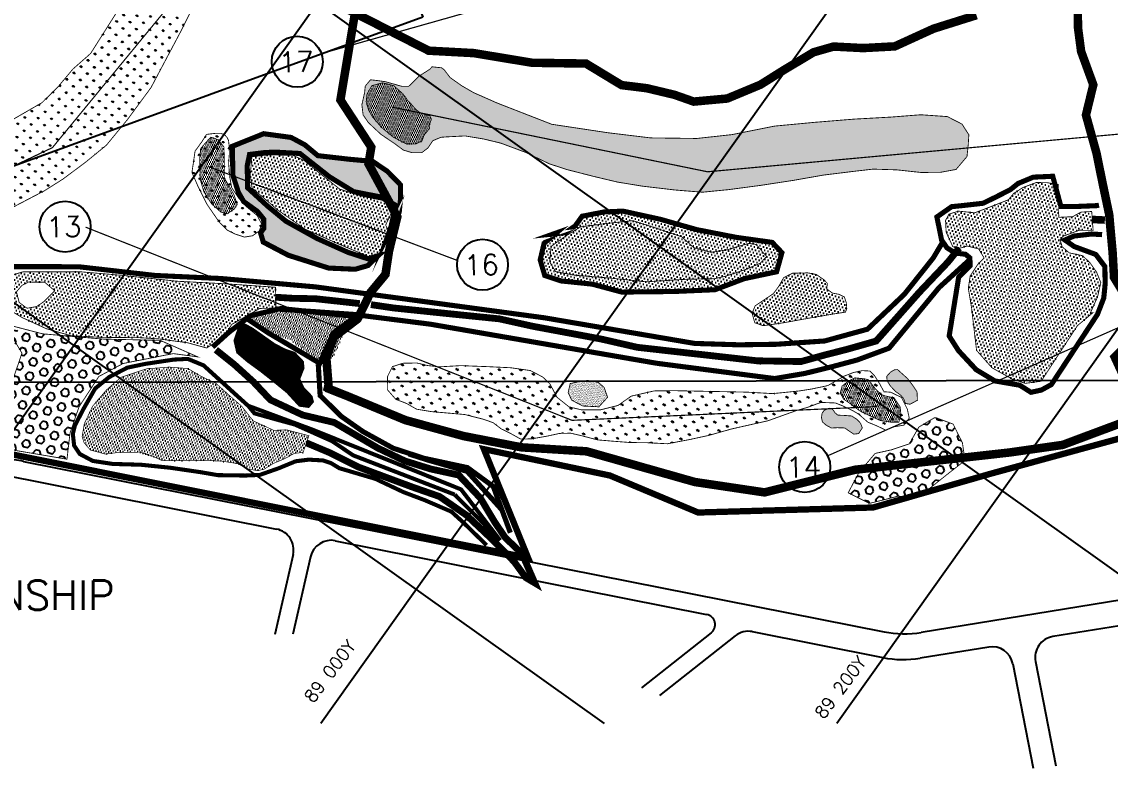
# Model space of a CAD drawing. Header units: millimetres. Extents: x -223 to 5526, y -1450 to 1963.
# Drawn here: x 729 to 1247, y -281 to 74 of the extents above; entities that cross this region are included whole.
import ezdxf

# ---------------------------------------------------------------- set-up
doc = ezdxf.new("R2010")
doc.units = ezdxf.units.MM
doc.header["$MEASUREMENT"] = 0
doc.layers.get('0').update_dxf_attribs({"linetype": 'CONTINUOUS'})
for name, color, linetype in [('Boundary', 5, 'CONTINUOUS'), ('bunkers', 40, 'CONTINUOUS'), ('greens', 93, 'CONTINUOUS'), ('LO-GRID', 252, 'CONTINUOUS'), ('natural bed area', 30, 'CONTINUOUS'), ('Ponds', 4, 'CONTINUOUS'), ('Roads', 25, 'CONTINUOUS'), ('Roadway', 15, 'CONTINUOUS'), ('Spray free zones', 191, 'CONTINUOUS'), ('Stream', 4, 'CONTINUOUS'), ('Text', 5, 'CONTINUOUS'), ('TXT3', 3, 'CONTINUOUS'), ('TXT5', 5, 'CONTINUOUS'), ('Wooden area', 107, 'CONTINUOUS')]:
    doc.layers.add(name, color=color, linetype=linetype)
doc.styles.add('ROMANS', font='romans.shx')
picture_1 = doc.add_image_def('image3.jpg', size_in_pixel=(1700, 2338))
picture_2 = doc.add_image_def('image6.jpg', size_in_pixel=(1700, 2338))
pattern_1 = [(46.16293, (95.9092, -289.4424), (-0.3796948, 1.066432), [0, -1.0125])]
pattern_2 = [(46.16293, (95.9092, -289.4424), (-0.5695422, 1.599648), [0, -1.51875])]
pattern_3 = [(71.1581, (0.1475, -74.559), (-1.983822, 4.039115), [0.84375, -5.520211]), (26.1581, (0.1475, -74.559), (-1.983822, 4.039115), [0.84375, -3.65625]), (116.1581, (0.1475, -74.559), (-4.039115, -1.983822), [0.84375, -3.65625])]

msp = doc.modelspace()

# ---------------------------------------------------------------- hatches: boundary and pattern name
at = {"layer": 'bunkers'}
h = msp.add_hatch(dxfattribs=at)
h.set_pattern_fill('AR-SAND', color=256, scale=0.405, angle=1.1629, style=0)
h.set_pattern_definition([(38.662927, (110.49157, -306.2529), (-0.04134493, 0.7796851), [0, -0.6156, 0, -0.6885, 0, -0.658125]), (8.66293, (110.4916, -306.2529), (0.6934148, 1.1572807), [0, -0.3321, 0, -0.55485, 0, -0.212625]), (328.66293, (109.9935, -306.263), (1.26092116, 0.0278887), [0, -0.2025, 0, -0.729, 0, -0.95175]), (318.66293, (109.9935, -306.263), (1.2100163, 0.3800948), [0, -0.10125, 0, -0.4779, 0, -0.54675])])
h.paths.add_polyline_path([(1116.76, -118.65), (1120.29, -118.78), (1122.23, -120.15), (1124.58, -121.71), (1126.89, -121.46), (1128.65, -118.71), (1127.8, -116.52), (1126.15, -114.74), (1123.6, -113.08), (1119.36, -112.76), (1117.05, -112.71), (1115.72, -111.63), (1114.47, -109.85), (1112.85, -109.38), (1110.46, -110.43), (1109.48, -111.86), (1109.22, -113.88), (1109.66, -115.88), (1111.3, -117.35), (1113.95, -118.81)])
h.paths.add_polyline_path([(1146.86, -103.15), (1148.3, -104.83), (1149.15, -107.13), (1151.37, -107.49), (1154.86, -105.61), (1154.68, -101.59), (1152.7, -98.61), (1150.12, -95.24), (1145.4, -91.01), (1143.89, -91.14), (1142.1, -92.18), (1140.33, -94.13), (1140.37, -96.24), (1141.93, -98.73), (1144.4, -101.39)])
h = msp.add_hatch(dxfattribs=at)
h.set_pattern_fill('AR-SAND', color=256, scale=0.405, angle=1.1629, style=0)
h.set_pattern_definition([(38.66293, (108.98635, -307.4539), (-0.04134493, 0.7796851), [0, -0.6156, 0, -0.6885, 0, -0.658125]), (8.66293, (108.9864, -307.4539), (0.6934148, 1.1572807), [0, -0.3321, 0, -0.55485, 0, -0.212625]), (328.66293, (108.4883, -307.464), (1.26092116, 0.0278887), [0, -0.2025, 0, -0.729, 0, -0.95175]), (318.66293, (108.4883, -307.464), (1.2100163, 0.3800948), [0, -0.10125, 0, -0.4779, 0, -0.54675])])
h.paths.add_polyline_path([(995.68, -108.35), (1003.33, -108.72), (1007.46, -104.16), (1005.78, -99.45), (1003.1, -97.14), (998.07, -96.19), (994.65, -96.52), (989.67, -97.68), (988.7, -101.91), (990.36, -105.56)])
at = {"layer": 'greens'}
h = msp.add_hatch(dxfattribs=at)
h.set_pattern_fill('GRASS', color=256, scale=4.5, angle=-2.9107, style=0)
h.set_pattern_definition([(87.08934, (63.8343, -294.4242), (-3.016298, 3.339453), [0.84375, -5.52021]), (42.08934, (63.8343, -294.424), (-3.016298, 3.339453), [0.84375, -3.65625]), (132.08934, (63.8343, -294.424), (-3.339453, -3.016298), [0.84375, -3.65625])])
h.paths.add_polyline_path([(738.38, 35.89), (720.78, 25.73), (710.41, 17.37), (692.72, 8.91), (671.83, -8.3), (665.41, -13.67), (659.43, -16.99), (653.89, -23.15), (650.75, -28.15), (649.75, -32.49), (651.45, -36.64), (654, -40.1), (659.83, -43.18), (663.82, -43.02), (671.82, -41.41), (739.7, -5.89), (748.23, -0.51), (758.95, 7.46), (768.97, 15.63), (779.02, 27.85), (790.22, 43.03), (804.91, 70.74), (810.51, 82.06), (811.47, 91.95), (809.37, 98.77), (806.9, 103.34), (802.04, 106.12), (794.76, 105.48), (788.93, 101.02), (782.68, 92.7), (761.48, 59.25), (753.08, 51.87), (745.85, 43.25)])
h = msp.add_hatch(dxfattribs=at)
h.set_pattern_fill('GRASS', color=256, scale=4.5, angle=-18.8419, style=0)
h.set_pattern_definition(pattern_3)
h.paths.add_polyline_path([(909.47, 43.68), (906.32, 44.56), (901.73, 45.86), (897.73, 46.42), (894.66, 46.75), (892.18, 43.77), (891.83, 40.56), (890.55, 34.89), (891.13, 30.1), (893.58, 26.47), (899.6, 20.83), (906.04, 16.49), (910.3, 13.34), (914.49, 12.08), (919.09, 12.13), (922.04, 14.39), (924.29, 17.79), (928.12, 19.41), (931.11, 19.63), (939.68, 20.07), (948.58, 18.59), (956.62, 16.65), (968.35, 12.29), (979.67, 6.84), (988.04, 4.09), (1000.6, 0.88), (1012.2, -1.88), (1024.06, -3.82), (1039.66, -5.65), (1052.57, -6.69), (1065.07, -5.46), (1080.23, -3.45), (1095.85, -1.06), (1110.2, 1.46), (1125.99, 3.4), (1133.77, 4.28), (1145.04, 3.94), (1156.46, 2.7), (1165.85, 2.77), (1173.24, 4.13), (1178.45, 10.27), (1179.04, 15.83), (1179.33, 20.62), (1176.09, 25.69), (1169.14, 29.26), (1156.47, 30.14), (1142.41, 29.04), (1124.82, 28.07), (1105.99, 26.54), (1086.75, 24.73), (1066.42, 20.67), (1049.9, 18.87), (1027.96, 19.13), (1007.44, 21.61), (980.85, 25.62), (954.62, 35.83), (943.63, 40.7), (938.08, 43.91), (932.59, 47.77), (929.72, 51.51), (928.51, 52.45), (926.08, 52.71), (923.97, 52.94), (922.86, 51.75), (917.77, 48.53), (914.84, 45.57), (912.83, 43.65)])
h = msp.add_hatch(dxfattribs=at)
h.set_pattern_fill('DOTS', color=256, scale=16.2, angle=1.1629, style=0)
h.paths.add_polyline_path([(909.17, 40.88), (905.72, 43.95), (900.45, 45.32), (895.31, 43.98), (892.98, 39.9), (892.6, 36.3), (893.79, 32.25), (895.62, 29.09), (899.83, 24.18), (905.42, 19.53), (911.7, 16.3), (916.15, 16.23), (919.14, 17.67), (920.11, 20.4), (922.75, 23.63), (922.9, 26.32), (923.62, 28), (922.86, 29.7), (920.87, 30.05), (917.64, 31.47), (915.79, 33.15), (913.98, 35.24), (912.15, 37.05), (911.47, 38.34)])
h = msp.add_hatch(dxfattribs=at)
h.set_pattern_fill('GRASS', color=256, scale=4.05, angle=1.163, style=0)
h.paths.add_polyline_path([(821.15, 21.32), (816.66, 20.81), (814.48, 17.39), (811.19, 12.83), (809.71, 2.68), (812.51, -3.73), (816.91, -12.5), (822.71, -20.96), (826.57, -24.76), (830.48, -26.67), (834.72, -28.02), (838.57, -27.39), (841.74, -25.11), (842.89, -21.88), (840.81, -17.84), (835.08, -13.09), (832.02, -9.62), (828.6, -4.49), (827.72, 0.46), (827.15, 6.97), (827.5, 11.51), (827.39, 15.36), (827.1, 17.99), (826.4, 19.37), (825.27, 20.59), (823.49, 21.27)])
h = msp.add_hatch(dxfattribs=at)
h.set_pattern_fill('DOTS', color=256, scale=16.2, angle=1.1629, style=0)
h.set_pattern_definition([(1.16293, (95.9092, -289.4424), (0.4855965, 1.022566), [0, -1.0125])])
h.paths.add_polyline_path([(825.1, 0.04), (825.1, 6.78), (825, 11.84), (824.94, 14.79), (822.48, 17.98), (820.5, 18.92), (818.66, 19.44), (815.63, 16.15), (813.84, 14), (813.38, 9.08), (813.57, -0.34), (815.38, -6.49), (819.02, -12.18), (823.46, -16.16), (826.43, -16.94), (829.76, -14.77), (831.26, -12.49), (829.62, -7.74), (827.58, -4.13)])
h = msp.add_hatch(dxfattribs=at)
h.set_pattern_fill('GRASS', color=256, scale=4.5, angle=-18.8419, style=0)
h.set_pattern_definition(pattern_3)
h.paths.add_polyline_path([(1112.28, -98.6), (1115.49, -96.78), (1120.03, -94.12), (1124.45, -92.41), (1128.62, -91.52), (1132.27, -91.71), (1134.48, -93.96), (1136.85, -97.69), (1138.96, -101.56), (1142.07, -101.77), (1147.25, -104.23), (1150.07, -109.84), (1150.97, -114.14), (1148.47, -117.43), (1143.89, -118.2), (1139.73, -119.77), (1135.37, -117.7), (1131.28, -116.03), (1126.74, -112.07), (1124.01, -110.51), (1119.1, -108.18), (1115.83, -106.89), (1108.93, -106.63), (1102.36, -109.06), (1097.26, -110.51), (1083.71, -115.37), (1066.5, -119.23), (1055.75, -122.28), (1046.45, -124.29), (1035.9, -126.29), (1026.12, -125.78), (1018.15, -125.7), (1009.68, -125.04), (1002.64, -124.44), (994.67, -122.36), (989.86, -121.26), (984.62, -121.37), (978.52, -122.69), (971.36, -123.95), (966.1, -124.05), (961.54, -121.52), (956.8, -119.17), (952.98, -116.25), (948.43, -114.65), (939.55, -112.39), (923.74, -111.02), (916.57, -109.85), (911.82, -107.13), (906.71, -105.17), (902.67, -100.56), (902.73, -94.36), (905.08, -89.62), (909.93, -88.02), (916.69, -87.88), (921.79, -89.09), (927.25, -89.73), (937.58, -89.14), (950.56, -89.63), (961.47, -90.16), (970.7, -91.48), (976.59, -94.55), (980.04, -97.86), (983.37, -104.18), (989.1, -108.75), (994.95, -110.14), (1004.16, -110.14), (1012.39, -108.09), (1018.69, -103.65), (1029.54, -101.17), (1038.92, -101.04), (1073.88, -101.75), (1085.93, -102.44), (1090.92, -101.97), (1098.73, -101.16), (1104.25, -100.31), (1109.45, -99.23)])
h = msp.add_hatch(dxfattribs=at)
h.set_pattern_fill('DOTS', color=256, scale=16.2, angle=1.16293, style=0)
h.paths.add_polyline_path([(1131.55, -95.91), (1134.74, -100.03), (1137.5, -102.81), (1139.54, -103.58), (1143.74, -104.44), (1146.67, -108.83), (1147.01, -112.47), (1146, -116), (1142.63, -116.07), (1137.21, -115.23), (1132.98, -113.29), (1128.21, -111.1), (1125.19, -109), (1122.31, -106.76), (1119.71, -105.06), (1118.16, -102.12), (1119.04, -98.86), (1122.23, -96.37), (1125.18, -94.96), (1129.78, -95.41)])
at = {"layer": 'natural bed area'}
h = msp.add_hatch(dxfattribs=at)
h.set_pattern_fill('ANSI37', color=256, scale=4.5, style=0)
h.paths.add_polyline_path([(834.96, -70.1), (838.27, -71.92), (842.63, -74.99), (848.6, -79.21), (853.62, -81.86), (858.25, -83.42), (862.05, -87.43), (862.36, -90.24), (860.29, -95.52), (862.43, -100.08), (866.22, -103.96), (866.78, -106.25), (865.03, -108.33), (861.05, -107.77), (855.3, -101.5), (848.27, -95.76), (842.94, -91.53), (836.45, -86.8), (831.64, -82.68), (830.38, -77.22), (832.07, -72.33), (833.95, -70.37)])
at = {"layer": 'Ponds'}
h = msp.add_hatch(dxfattribs=at)
h.set_pattern_fill('DOTS', color=256, scale=24.3, angle=46.1629, style=0)
h.set_pattern_definition(pattern_2)
h.paths.add_polyline_path([(904.38, -13.13), (900.13, -10.5), (890.21, -8.48), (880.03, -5.24), (869.74, 2.94), (862.96, 8.47), (857.73, 10.83), (846.12, 11.09), (838.24, 10.19), (837.43, 1.54), (838.3, -4.61), (850.61, -15.21), (863.63, -24.31), (881.31, -32.09), (894.26, -37.5), (899.89, -35.41), (901.03, -30.46), (904.17, -27.19), (901.85, -22.3), (904.45, -16.83)])
h = msp.add_hatch(dxfattribs=at)
h.set_pattern_fill('DOTS', color=256, scale=24.3, angle=46.1629, style=0)
h.set_pattern_definition([(46.16293, (85.9448, -280.7584), (-0.5695422, 1.599648), [0, -1.51875])])
h.paths.add_polyline_path([(1237.78, -15.86), (1232.67, -16.15), (1228.74, -18.31), (1222.12, -18.64), (1221.85, -3), (1216.53, -2.16), (1211.42, -2.08), (1205.03, -4.48), (1200.73, -7.21), (1198.14, -10.29), (1189.49, -13.68), (1182.17, -16.48), (1174.39, -15.69), (1169.87, -17.11), (1168.23, -20.17), (1168.53, -25.65), (1171.7, -32.59), (1174.56, -33.47), (1178.51, -32.26), (1184.03, -33.66), (1186.58, -37.96), (1183.53, -41.1), (1179.96, -46.51), (1179.08, -52.37), (1180.6, -61.51), (1183, -81.9), (1190.3, -90.13), (1200.06, -95.59), (1206.18, -97.56), (1213.71, -96.57), (1231.01, -70.11), (1238.39, -63.95), (1237.16, -64.04), (1240.57, -56.43), (1242.11, -49.69), (1240.12, -44.7), (1236.89, -40.16), (1233.46, -36.88), (1227.15, -35.54), (1223.73, -32.68), (1222.83, -29.55), (1224.05, -27.64), (1231.96, -24.76), (1238.46, -24.84)])
h = msp.add_hatch(dxfattribs=at)
h.set_pattern_fill('DOTS', color=256, scale=24.3, angle=46.1629, style=0)
h.set_pattern_definition(pattern_2)
h.paths.add_polyline_path([(1074.3, -31.1), (1064.52, -34.03), (1056.62, -35.28), (1048.37, -32.99), (1042.81, -27.92), (1029.87, -23.54), (1019.42, -20.2), (1007.14, -21.54), (994.61, -23.16), (987.32, -27.68), (980.58, -32.46), (979.91, -39.84), (982.74, -44.43), (991.79, -46.15), (1008.22, -47.46), (1025.75, -49.29), (1044.31, -48.09), (1058.24, -47.81), (1063.68, -46.61), (1072.37, -43.7), (1079.96, -40.54), (1083.17, -37.2), (1080.94, -34.79), (1078.69, -32.1), (1077.31, -31.31)])
h = msp.add_hatch(dxfattribs=at)
h.set_pattern_fill('DOTS', color=256, scale=24.3, angle=46.1629, style=0)
h.set_pattern_definition(pattern_2)
h.paths.add_polyline_path([(716.36, -48.43), (714.79, -59.36), (721.81, -62.02), (728.86, -66.26), (740.4, -71.57), (752.14, -74.92), (766.71, -75.7), (785.22, -75.87), (793.93, -76.44), (807.66, -78.27), (816.75, -80.77), (824.97, -75.24), (828.67, -69.52), (841.99, -61.95), (849.66, -61.8), (849.46, -51.88), (826.86, -50.31), (802.46, -49), (777.81, -46.34), (756.55, -44.52), (745.72, -44.51), (729.17, -44.58)])
h.paths.add_polyline_path([(728.75, -51.05), (726.19, -54.08), (727.52, -59.13), (731.25, -61.86), (735.79, -61.07), (739.25, -58.72), (744.4, -53.54), (739.59, -49.43), (731.88, -49.41)], flags=16)
h = msp.add_hatch(dxfattribs=at)
h.set_pattern_fill('DOTS', color=256, scale=24.3, angle=46.1629, style=0)
h.set_pattern_definition(pattern_2)
h.paths.add_polyline_path([(1111.72, -52.7), (1112, -50.03), (1110.29, -48.23), (1106.74, -45.8), (1102.71, -45.04), (1095.54, -45.19), (1091.24, -47.28), (1088.98, -51.33), (1086.38, -54.88), (1082.26, -57.64), (1077.65, -60.73), (1076.22, -64.27), (1077.48, -68.74), (1081.52, -70.16), (1090.84, -68.81), (1104.48, -66.36), (1114.47, -64.66), (1120.63, -63.7), (1121.26, -62.02), (1121.04, -59.35), (1120.15, -56.53), (1117.62, -55.25), (1114.43, -54.65)])
h = msp.add_hatch(dxfattribs=at)
h.set_pattern_fill('DOTS', color=256, scale=19.44, angle=46.1629, style=0)
h.set_pattern_definition([(46.16293, (229.6136, -238.6739), (-0.4556337, 1.2797184), [0, -1.215])])
h.paths.add_polyline_path([(865.34, -122.47), (855.02, -119.75), (848.58, -119.88), (838.81, -115.39), (833.39, -108.47), (826.83, -102.75), (821.15, -97.59), (814.04, -94.22), (807.81, -90.54), (799, -89.84), (788.17, -90.65), (775.94, -94.7), (769.02, -100.7), (762.44, -108.45), (758.5, -116.73), (757.45, -122.9), (758.39, -125.81), (761.4, -129.27), (768.47, -131.17), (774.32, -130.47), (784.87, -130.26), (791.07, -132.18), (795.21, -134.15), (801.66, -134.31), (808.11, -134.18), (816.03, -134.31), (823.36, -134.45), (831.6, -135.75), (835.46, -138.02), (840.76, -139.08), (843.97, -138.43), (848.31, -135.71), (854.12, -133.24), (858.47, -130.81), (862.57, -130.44)])
at = {"layer": 'Spray free zones'}
h = msp.add_hatch(dxfattribs=at)
h.set_pattern_fill('DOTS', color=256, scale=16.2, angle=46.1629, style=0)
h.set_pattern_definition(pattern_1)
h.paths.add_polyline_path([(900.1, 4.98), (895.66, 7.97), (884.68, 8.97), (869.61, 10.69), (863.42, 15.84), (856.85, 19.36), (843.82, 21.12), (828.91, 15.14), (829.03, 9.46), (829.19, 1.35), (831.79, -6.71), (834.32, -11.13), (840.91, -15.86), (843.83, -19.45), (843.92, -23.91), (842.34, -25.98), (843.64, -30.41), (855.55, -36.66), (874.76, -42.76), (887.36, -43.32), (893.42, -41.57), (898.2, -37.01), (893.35, -38.33), (883.95, -35.27), (869.2, -28.68), (854.41, -20.46), (845.73, -13.33), (836.22, -4.6), (836, 5.95), (837.11, 11.25), (844.81, 12.21), (850.09, 12.32), (861.06, 11.73), (875.1, 0.66), (886.61, -6.41), (899.66, -8.99), (900.39, -9.4)])
h.paths.add_polyline_path([(908.88, -3.12), (902.66, 3.25), (900.1, 4.98), (900.39, -9.4), (906.64, -12.9), (904.41, -23.09), (903.48, -25.74), (903.52, -25.83), (908.33, -16.12), (909.01, -9.2)])
h = msp.add_hatch(dxfattribs=at)
h.set_pattern_fill('DOTS', color=256, scale=24.3, angle=46.1629, style=0)
h.set_pattern_definition(pattern_2)
h.paths.add_polyline_path([(982.58, -26.45), (977.26, -30.93), (975.38, -38.89), (977.57, -46.31), (985.33, -48.87), (1000.08, -50.38), (1014.2, -54.17), (1039.12, -53.89), (1058.59, -53.04), (1072.52, -47.78), (1087.86, -44.53), (1090.4, -35.42), (1085.77, -30.54), (1068.73, -28.17), (1049.85, -24.48), (1032.76, -19.62), (1014.78, -15.68), (1005.73, -16.09), (995.35, -18.11), (989.88, -25.72)])
h = msp.add_hatch(dxfattribs=at)
h.set_pattern_fill('DOTS', color=256, scale=16.2, angle=46.1629, style=0)
h.set_pattern_definition(pattern_1)
h.paths.add_polyline_path([(884.19, -64.79), (859.58, -63.2), (842.26, -63.59), (836.86, -66.38), (843.77, -71.68), (857.07, -77.54), (873.92, -90), (880.36, -78.33)])
at = {"layer": 'Wooden area'}
h = msp.add_hatch(dxfattribs=at)
h.set_pattern_fill('HEX', color=256, scale=16.2, angle=46.1629, style=0)
h.set_pattern_definition([(46.16293, (0.1475, -74.559), (-2.529933, 2.429262), [2.025, -4.05]), (166.16293, (0.1475, -74.559), (-0.838837, -3.405617), [2.025, -4.05]), (106.16293, (1.55, -73.0985), (-3.36877, -0.976355), [2.025, -4.05])])
h.paths.add_polyline_path([(765.42, -94.3), (770.42, -91.62), (753.46, -79.55), (718.75, -128.28), (750.25, -133.63), (751.69, -121.26), (755.94, -108.8)])
h.paths.add_polyline_path([(800.8, -83.42), (812.46, -84.97), (794.59, -77.13), (767.31, -76.51), (756.31, -75.56), (753.46, -79.55), (770.42, -91.62), (776.92, -88.14)])
h.paths.add_polyline_path([(753.46, -79.55), (746.68, -74.72), (738.58, -74.01), (720.06, -71.17), (728.83, -83.2), (724.36, -96.28), (715.32, -109.54), (703.51, -114.55), (695.28, -115.22), (700.31, -117.33), (703.56, -118.06), (703.32, -118.6), (704.11, -118.93), (701.56, -125.36), (718.75, -128.28)])
h.paths.add_polyline_path([(756.31, -75.56), (746.68, -74.72), (753.46, -79.55)])
h = msp.add_hatch(dxfattribs=at)
h.set_pattern_fill('HEX', color=256, scale=16.2, angle=46.1629, style=0)
h.set_pattern_definition([(46.16293, (177.4213, -294.3985), (-2.529933, 2.429262), [2.025, -4.05]), (166.16293, (177.4213, -294.3985), (-0.838837, -3.405617), [2.025, -4.05]), (106.16293, (178.8238, -292.9378), (-3.368769, -0.976355), [2.025, -4.05])])
h.paths.add_polyline_path([(1162.85, -113.99), (1155.56, -118.35), (1150.98, -126.34), (1142.6, -129.15), (1134.73, -130.89), (1127, -140), (1121.93, -149.58), (1132.05, -154.64), (1145.68, -151.21), (1152.54, -151.59), (1160.37, -147.75), (1169.19, -140.72), (1177.5, -134.23), (1176.27, -125.83), (1171.87, -116.97), (1163.9, -113.97)])

# ---------------------------------------------------------------- linework, layer by layer
at = {"layer": 'Boundary', "const_width": 3, "flags": 128}
msp.add_lwpolyline([(132.72, -120.66), (703.8, -127.27), (969.63, -180.52), (948.61, -128.85), (1008.53, -141.38), (1050.53, -158.98), (1133.75, -156.59), (1189.54, -140.58), (1402.65, -82.36), (1546.02, -86.24), (1612.82, -103.77), (1648.86, -126.13)], dxfattribs=at)
at = {"layer": 'bunkers', "const_width": 0.405, "flags": 128}
for points in [[(1145.4, -91.01), (1150.12, -95.24), (1152.7, -98.61), (1154.68, -101.59), (1154.86, -105.61), (1151.37, -107.49), (1149.15, -107.13), (1148.3, -104.83), (1146.86, -103.15), (1144.4, -101.39), (1141.93, -98.73), (1140.37, -96.24), (1140.33, -94.13), (1142.1, -92.18), (1143.89, -91.14)], [(994.65, -96.52), (989.67, -97.68), (988.7, -101.91), (990.36, -105.56), (995.68, -108.35), (1003.33, -108.72), (1007.46, -104.16), (1005.78, -99.45), (1003.1, -97.14), (998.07, -96.19)], [(1114.47, -109.85), (1115.72, -111.63), (1117.05, -112.71), (1119.36, -112.76), (1123.6, -113.08), (1126.15, -114.74), (1127.8, -116.52), (1128.65, -118.71), (1126.89, -121.46), (1124.58, -121.71), (1122.23, -120.15), (1120.29, -118.78), (1116.76, -118.65), (1113.95, -118.81), (1111.3, -117.35), (1109.66, -115.88), (1109.22, -113.88), (1109.48, -111.86), (1110.46, -110.43), (1112.85, -109.38)]]:
    msp.add_lwpolyline(points, close=True, dxfattribs=at)
at = {"layer": 'greens', "const_width": 0.405, "flags": 128}
msp.add_lwpolyline([(671.82, -41.41), (739.7, -5.89), (748.23, -0.51), (758.95, 7.46), (768.97, 15.63), (779.02, 27.85), (790.22, 43.03), (804.91, 70.74), (810.51, 82.06), (811.47, 91.95), (809.37, 98.77), (806.9, 103.34), (802.04, 106.12), (794.76, 105.48), (788.93, 101.02), (782.68, 92.7), (761.48, 59.25), (753.08, 51.87), (745.85, 43.25), (738.38, 35.89), (720.78, 25.73)], dxfattribs=at)
for points in [[(909.47, 43.68), (906.32, 44.56), (901.73, 45.86), (897.73, 46.42), (894.66, 46.75), (892.18, 43.77), (891.83, 40.56), (890.55, 34.89), (891.13, 30.1), (893.58, 26.47), (899.6, 20.83), (906.04, 16.49), (910.3, 13.34), (914.49, 12.08), (919.09, 12.13), (922.04, 14.39), (924.29, 17.79), (928.12, 19.41), (931.11, 19.63), (939.68, 20.07), (948.58, 18.59), (956.62, 16.65), (968.35, 12.29), (979.67, 6.84), (988.04, 4.09), (1000.6, 0.88), (1012.2, -1.88), (1024.06, -3.82), (1039.66, -5.65), (1052.57, -6.69), (1065.07, -5.46), (1080.23, -3.45), (1095.85, -1.06), (1110.2, 1.46), (1125.99, 3.4), (1133.77, 4.28), (1145.04, 3.94), (1156.46, 2.7), (1165.85, 2.77), (1173.24, 4.13), (1178.45, 10.27), (1179.04, 15.83), (1179.33, 20.62), (1176.09, 25.69), (1169.14, 29.26), (1156.47, 30.14), (1142.41, 29.04), (1124.82, 28.07), (1105.99, 26.54), (1086.75, 24.73), (1066.42, 20.67), (1049.9, 18.87), (1027.96, 19.13), (1007.44, 21.61), (980.85, 25.62), (954.62, 35.83), (943.63, 40.7), (938.08, 43.91), (932.59, 47.77), (929.72, 51.51), (928.51, 52.45), (926.08, 52.71), (923.97, 52.94), (922.86, 51.75), (917.77, 48.53), (914.84, 45.57), (912.83, 43.65)], [(909.17, 40.88), (905.72, 43.95), (900.45, 45.32), (895.31, 43.98), (892.98, 39.9), (892.6, 36.3), (893.79, 32.25), (895.62, 29.09), (899.83, 24.18), (905.42, 19.53), (911.7, 16.3), (916.15, 16.23), (919.14, 17.67), (920.11, 20.4), (922.75, 23.63), (922.9, 26.32), (923.62, 28), (922.86, 29.7), (920.87, 30.05), (917.64, 31.47), (915.79, 33.15), (913.98, 35.24), (912.15, 37.05), (911.47, 38.34)], [(821.15, 21.32), (816.66, 20.81), (814.48, 17.39), (811.19, 12.83), (809.71, 2.68), (812.51, -3.73), (816.91, -12.5), (822.71, -20.96), (826.57, -24.76), (830.48, -26.67), (834.72, -28.02), (838.57, -27.39), (841.74, -25.11), (842.89, -21.88), (840.81, -17.84), (835.08, -13.09), (832.02, -9.62), (828.6, -4.49), (827.72, 0.46), (827.15, 6.97), (827.5, 11.51), (827.39, 15.36), (827.1, 17.99), (826.4, 19.37), (825.27, 20.59), (823.49, 21.27)], [(818.66, 19.44), (815.63, 16.15), (813.84, 14), (813.38, 9.08), (813.57, -0.34), (815.38, -6.49), (819.02, -12.18), (823.46, -16.16), (826.43, -16.94), (829.76, -14.77), (831.26, -12.49), (829.62, -7.74), (827.58, -4.13), (825.1, 0.04), (825.1, 6.78), (825, 11.84), (824.94, 14.79), (822.48, 17.98), (820.5, 18.92)], [(1112.28, -98.6), (1115.49, -96.78), (1120.03, -94.12), (1124.45, -92.41), (1128.62, -91.52), (1132.27, -91.71), (1134.48, -93.96), (1136.85, -97.69), (1138.96, -101.56), (1142.07, -101.77), (1147.25, -104.23), (1150.07, -109.84), (1150.97, -114.14), (1148.47, -117.43), (1143.89, -118.2), (1139.73, -119.77), (1135.37, -117.7), (1131.28, -116.03), (1126.74, -112.07), (1124.01, -110.51), (1119.1, -108.18), (1115.83, -106.89), (1108.93, -106.63), (1102.36, -109.06), (1097.26, -110.51), (1083.71, -115.37), (1066.5, -119.23), (1055.75, -122.28), (1046.45, -124.29), (1035.9, -126.29), (1026.12, -125.78), (1018.15, -125.7), (1009.68, -125.04), (1002.64, -124.44), (994.67, -122.36), (989.86, -121.26), (984.62, -121.37), (978.52, -122.69), (971.36, -123.95), (966.1, -124.05), (961.54, -121.52), (956.8, -119.17), (952.98, -116.25), (948.43, -114.65), (939.55, -112.39), (923.74, -111.02), (916.57, -109.85), (911.82, -107.13), (906.71, -105.17), (902.67, -100.56), (902.73, -94.36), (905.08, -89.62), (909.93, -88.02), (916.69, -87.88), (921.79, -89.09), (927.25, -89.73), (937.58, -89.14), (950.56, -89.63), (961.47, -90.16), (970.7, -91.48), (976.59, -94.55), (980.04, -97.86), (983.37, -104.18), (989.1, -108.75), (994.95, -110.14), (1004.16, -110.14), (1012.39, -108.09), (1018.69, -103.65), (1029.54, -101.17), (1038.92, -101.04), (1073.88, -101.75), (1085.93, -102.44), (1090.92, -101.97), (1098.73, -101.16), (1104.25, -100.31), (1109.45, -99.23)], [(1131.55, -95.91), (1134.74, -100.03), (1137.5, -102.81), (1139.54, -103.58), (1143.74, -104.44), (1146.67, -108.83), (1147.01, -112.47), (1146, -116), (1142.63, -116.07), (1137.21, -115.23), (1132.98, -113.29), (1128.21, -111.1), (1125.19, -109), (1122.31, -106.76), (1119.71, -105.06), (1118.16, -102.12), (1119.04, -98.86), (1122.23, -96.37), (1125.18, -94.96), (1129.78, -95.41)]]:
    msp.add_lwpolyline(points, close=True, dxfattribs=at)
at = {"layer": 'LO-GRID'}
for p, q in [((1814.48, 1410.23), (625.44, -259.31)), ((1977.39, 1294.2), (870.97, -259.31)), ((2140.3, 1178.18), (1116.51, -259.31)), ((380.77, 431.43), (1350.63, -259.31)), ((264.74, 268.52), (1005.87, -259.31))]:
    msp.add_line(p, q, dxfattribs=at)
at = {"layer": 'natural bed area', "const_width": 1.82, "flags": 128}
msp.add_lwpolyline([(834.96, -70.1), (838.27, -71.92), (842.63, -74.99), (848.6, -79.21), (853.62, -81.86), (858.25, -83.42), (862.05, -87.43), (862.36, -90.24), (860.29, -95.52), (862.43, -100.08), (866.22, -103.96), (866.78, -106.25), (865.03, -108.33), (861.05, -107.77), (855.3, -101.5), (848.27, -95.76), (842.94, -91.53), (836.45, -86.8), (831.64, -82.68), (830.38, -77.22), (832.07, -72.33), (833.95, -70.37)], close=True, dxfattribs=at)
at = {"layer": 'Ponds', "flags": 128}
for points, const_width in [([(904.38, -13.13), (900.13, -10.5), (890.21, -8.48), (880.03, -5.24), (869.74, 2.94), (862.96, 8.47), (857.73, 10.83), (846.12, 11.09), (838.24, 10.19), (837.43, 1.54), (838.3, -4.61), (850.61, -15.21), (863.63, -24.31), (881.31, -32.09), (894.26, -37.5), (899.89, -35.41), (901.03, -30.46), (904.17, -27.19), (901.85, -22.3), (904.45, -16.83)], 0.405), ([(1237.78, -15.86), (1232.67, -16.15), (1228.74, -18.31), (1222.12, -18.64), (1221.85, -3), (1216.53, -2.16), (1211.42, -2.08), (1205.03, -4.48), (1200.73, -7.21), (1198.14, -10.29), (1189.49, -13.68), (1182.17, -16.48), (1174.39, -15.69), (1169.87, -17.11), (1168.23, -20.17), (1168.53, -25.65), (1171.7, -32.59), (1174.56, -33.47), (1178.51, -32.26), (1184.03, -33.66), (1186.58, -37.96), (1183.53, -41.1), (1179.96, -46.51), (1179.08, -52.37), (1180.6, -61.51), (1183, -81.9), (1190.3, -90.13), (1200.06, -95.59), (1206.18, -97.56), (1213.71, -96.57), (1231.01, -70.11), (1238.39, -63.95), (1237.16, -64.04), (1240.57, -56.43), (1242.11, -49.69), (1240.12, -44.7), (1236.89, -40.16), (1233.46, -36.88), (1227.15, -35.54), (1223.73, -32.68), (1222.83, -29.55), (1224.05, -27.64), (1231.96, -24.76), (1238.46, -24.84)], 0.405), ([(1074.3, -31.1), (1064.52, -34.03), (1056.62, -35.28), (1048.37, -32.99), (1042.81, -27.92), (1029.87, -23.54), (1019.42, -20.2), (1007.14, -21.54), (994.61, -23.16), (987.32, -27.68), (980.58, -32.46), (979.91, -39.84), (982.74, -44.43), (991.79, -46.15), (1008.22, -47.46), (1025.75, -49.29), (1044.31, -48.09), (1058.24, -47.81), (1063.68, -46.61), (1072.37, -43.7), (1079.96, -40.54), (1083.17, -37.2), (1080.94, -34.79), (1078.69, -32.1), (1077.31, -31.31)], 0.405), ([(716.36, -48.43), (714.79, -59.36), (721.81, -62.02), (728.86, -66.26), (740.4, -71.57), (752.14, -74.92), (766.71, -75.7), (785.22, -75.87), (793.93, -76.44), (807.66, -78.27), (816.75, -80.77), (824.97, -75.24), (828.67, -69.52), (841.99, -61.95), (849.66, -61.8), (849.46, -51.88), (826.86, -50.31), (802.46, -49), (777.81, -46.34), (756.55, -44.52), (745.72, -44.51), (729.17, -44.58)], 0.405), ([(1111.72, -52.7), (1112, -50.03), (1110.29, -48.23), (1106.74, -45.8), (1102.71, -45.04), (1095.54, -45.19), (1091.24, -47.28), (1088.98, -51.33), (1086.38, -54.88), (1082.26, -57.64), (1077.65, -60.73), (1076.22, -64.27), (1077.48, -68.74), (1081.52, -70.16), (1090.84, -68.81), (1104.48, -66.36), (1114.47, -64.66), (1120.63, -63.7), (1121.26, -62.02), (1121.04, -59.35), (1120.15, -56.53), (1117.62, -55.25), (1114.43, -54.65)], 0.405), ([(728.75, -51.05), (726.19, -54.08), (727.52, -59.13), (731.25, -61.86), (735.79, -61.07), (739.25, -58.72), (744.4, -53.54), (739.59, -49.43), (731.88, -49.41)], 0.405), ([(865.34, -122.47), (855.02, -119.75), (848.58, -119.88), (838.81, -115.39), (833.39, -108.47), (826.83, -102.75), (821.15, -97.59), (814.04, -94.22), (807.81, -90.54), (799, -89.84), (788.17, -90.65), (775.94, -94.7), (769.02, -100.7), (762.44, -108.45), (758.5, -116.73), (757.45, -122.9), (758.39, -125.81), (761.4, -129.27), (768.47, -131.17), (774.32, -130.47), (784.87, -130.26), (791.07, -132.18), (795.21, -134.15), (801.66, -134.31), (808.11, -134.18), (816.03, -134.31), (823.36, -134.45), (831.6, -135.75), (835.46, -138.02), (840.76, -139.08), (843.97, -138.43), (848.31, -135.71), (854.12, -133.24), (858.47, -130.81), (862.57, -130.44)], 0.324)]:
    msp.add_lwpolyline(points, close=True, dxfattribs=dict(at, const_width=const_width))
at = {"layer": 'Roads', "const_width": 4.05, "flags": 128}
for points in [[(838.56, 103.28), (922.34, 60.6), (943.77, 59.45), (971.52, 54.86), (997.2, 54.47), (1014.11, 44.23), (1026.1, 42.76), (1039.27, 39.62), (1048.45, 36.39), (1064.37, 37.85), (1080.19, 44.43), (1091.45, 51.49), (1105.49, 59.86), (1114.98, 62.56), (1129.05, 61.84), (1144.1, 62.65), (1162.51, 71.05), (1182.96, 77.48)], [(1261.45, -112.78), (1248.75, -85.07), (1254.95, -79.05), (1258.17, -71.83), (1258.45, -64.67), (1253.2, -55.09), (1248.4, -47.19), (1247.74, -35.42), (1246.11, -17.35), (1242.85, -1.84), (1240.04, 11.99), (1235.04, 29.99), (1238.54, 44.38), (1232.74, 60.25), (1231.25, 71.59), (1231.15, 82.13)], [(873.98, -101.47), (874.68, -98.41), (873.65, -85.5), (877.26, -75.55), (888.5, -66.95), (894.71, -54.28), (901.77, -45.78), (903.45, -34.72), (907.4, -18.44), (893.71, 6.81), (895.02, 14.73), (880.34, 37.17), (887.09, 77.4)], [(1270.15, -111.24), (1259.16, -113.7), (1223.99, -126.82), (1198.7, -130.44), (1125.26, -138.63), (1082.13, -149.41), (1049, -144.48), (997.42, -129.88), (966.5, -127.99), (938.94, -122.63), (911.31, -115.07), (883.44, -103.54), (873.53, -99.63)]]:
    msp.add_lwpolyline(points, dxfattribs=at)
at = {"layer": 'Roadway'}
for p, q in [((1692.5, -129.01), (1156.71, -216.01)), ((711.81, -139.51), (849.99, -166.87)), ((729.64, -134.65), (1138.98, -215.71)), ((1620.02, -152.92), (1219.24, -218)), ((877.87, -172.39), (1054.58, -207.39)), ((857.79, -178.91), (849.08, -216.95)), ((866.18, -179.97), (857.74, -216.81)), ((1056.7, -216.22), (1023.59, -242.28)), ((1076.3, -215.62), (1138.46, -227.93)), ((1068.18, -217.58), (1032.1, -245.97)), ((1188.83, -222.94), (1156.19, -228.24)), ((1200.25, -230.88), (1210, -280.55)), ((1211.03, -229.8), (1220.77, -279.39))]:
    msp.add_line(p, q, dxfattribs=at)
for centre, radius, start, end in [((719.93, -183.69), 50, 78.7986, 89.4587), ((848.05, -176.68), 10, 347.101, 78.7986), ((875.93, -182.2), 10, 78.7986, 167.101), ((1053.61, -212.29), 5, 308.2056, 78.7986), ((1074.36, -225.43), 10, 78.7986, 128.2056), ((1148.7, -166.66), 50, 258.7986, 279.2234), ((1220.84, -227.87), 10, 99.2234, 191.1128), ((1190.43, -232.81), 10, 11.1128, 99.2234), ((1148.18, -178.89), 50, 258.7986, 279.2234)]:
    msp.add_arc(centre, radius, start, end, dxfattribs=at)
at = {"layer": 'Spray free zones', "const_width": 2.43, "flags": 128}
for points in [[(850.09, 12.32), (861.06, 11.73), (875.1, 0.66), (886.61, -6.41), (899.66, -8.99), (906.64, -12.9), (904.41, -23.09), (903.26, -26.36), (908.33, -16.12), (909.01, -9.2), (908.88, -3.12), (902.66, 3.25), (895.66, 7.97), (884.68, 8.97), (869.61, 10.69), (863.42, 15.84), (856.85, 19.36), (843.82, 21.12), (828.91, 15.14), (829.03, 9.46), (829.19, 1.35), (831.79, -6.71), (834.32, -11.13), (840.91, -15.86), (843.83, -19.45), (843.92, -23.91), (842.34, -25.98), (843.64, -30.41), (855.55, -36.66), (874.76, -42.76), (887.36, -43.32), (893.42, -41.57), (898.2, -37.01), (893.35, -38.33), (883.95, -35.27), (869.2, -28.68), (854.41, -20.46), (845.73, -13.33), (836.22, -4.6), (836, 5.95), (837.11, 11.25), (844.81, 12.21)], [(983.05, -26.06), (977.26, -30.93), (975.38, -38.89), (977.57, -46.31), (985.33, -48.87), (1000.08, -50.38), (1014.2, -54.17), (1039.12, -53.89), (1058.59, -53.04), (1072.52, -47.78), (1087.86, -44.53), (1090.4, -35.42), (1085.77, -30.54), (1068.73, -28.17), (1049.85, -24.48), (1032.76, -19.62), (1014.78, -15.68), (1005.73, -16.09), (995.35, -18.11), (992.04, -22.71), (987.35, -25.97), (981.7, -26.54)]]:
    msp.add_lwpolyline(points, close=True, dxfattribs=at)
at = {"layer": 'Spray free zones', "flags": 128}
for points, const_width in [([(1242.72, -26.86), (1237.72, -26.56), (1229.36, -27.53), (1225, -29.41), (1229.46, -32.51), (1239.72, -36.29), (1244.03, -41.99), (1244.19, -50.16), (1243.53, -56.96), (1240.5, -64.8), (1218.6, -98.13), (1213.88, -100.73), (1208.89, -101.83), (1203.54, -98.45), (1191.72, -96.42), (1182.83, -91.08), (1174.37, -81.98), (1169.97, -75.05), (1174.49, -47.06), (1179.9, -41.69), (1179.83, -37.93), (1177.79, -36.22), (1172.76, -35.57), (1168.94, -33.14), (1166.36, -29.43), (1164.13, -18.45), (1171.13, -13.57), (1176.64, -13.01), (1186.13, -11.94), (1192.26, -8.94), (1199.04, -5.49), (1202.74, -2.54), (1209.97, 0.47), (1219.25, 0.88), (1223.12, -13.42), (1229.32, -13.52), (1240.14, -13.08), (1241.24, -12.83)], 2.43), ([(977.08, -66.35), (1048.91, -78.59), (1069.91, -79.24), (1087.68, -78.99), (1110.75, -77.41), (1131.08, -71.83), (1148.63, -55.23), (1162.39, -37.94), (1166.67, -30.76)], 2.43), ([(708.04, -42.4), (724.33, -42.07), (755.77, -42.13), (792.17, -46.27), (823.64, -47.73), (868.42, -51.7), (978.04, -66.49)], 2.43), ([(1179.63, -38.85), (1165.2, -51.98), (1141.38, -80.84), (1126.2, -86.46), (1113.56, -89.83), (1101.18, -92.88), (1086.9, -95.28), (1030.89, -88.03)], 2.43), ([(819.5, -80.32), (827.29, -73.28), (837.58, -65.41), (852.04, -61.99), (887.59, -65.78), (876.97, -73.54), (870.5, -88.03), (858.5, -80.9), (846.16, -73.65), (835.85, -66.82)], 2.43), ([(1030.89, -88.03), (923.14, -69.44), (886.24, -64.76), (849.71, -62.19)], 2.43), ([(836.64, -108.43), (815.23, -89.02), (807.72, -85.94), (801.06, -86.27), (787.46, -88.32), (779, -90.09), (770.35, -94.57), (763.69, -99.99), (757.98, -109.95), (754.07, -117.53), (753.05, -121.61), (753.65, -127.13), (756.32, -131.14), (762.54, -134.45), (772, -135.88), (785.47, -136.26), (799.49, -137.71), (813.85, -139.8), (821.94, -141.2), (835.08, -141.4), (841.98, -141.1), (851.08, -137.9), (859.03, -134.62), (865.18, -133.84), (872.06, -134.21), (875.76, -135.44), (879.86, -137.91), (896.96, -142.96), (910.32, -149.27), (920.59, -153.15), (933.2, -158.6), (938.52, -163.45), (949.93, -174.54)], 1.94), ([(869.8, -88.5), (870.7, -103.36), (880.7, -113.23), (891.11, -120.51), (905.43, -128.4), (920.12, -133.19), (940.79, -137.63), (953.06, -146.6), (961.19, -168.6)], 2.43), ([(934.74, -150.47), (886.44, -131.81), (876.36, -125.03), (866.92, -120.83), (858.7, -117.16), (849.97, -114.77), (839.44, -111.83), (836.46, -108.23), (867.1, -119.59), (938.02, -148.1)], 1.94), ([(957.16, -157.7), (940.61, -139.4), (934.15, -137.54), (921.91, -134.03), (912.78, -131.12)], 2.43), ([(934.74, -150.47), (956.01, -171.9)], 1.94), ([(937.65, -147.87), (956.35, -172.24)], 1.94)]:
    msp.add_lwpolyline(points, dxfattribs=dict(at, const_width=const_width))
at = {"layer": 'Stream', "flags": 128}
for points, const_width in [([(1237.87, -19.63), (1244.04, -19.94)], 3.6), ([(1078.3, -86.84), (1099.45, -87.21), (1110.92, -84.05), (1121.32, -81.4), (1135.24, -77.44), (1155.77, -54.26), (1169.28, -40.03), (1174.73, -33.25)], 3.24), ([(849.3, -56.61), (857.62, -57.12), (868.63, -57.34), (889.54, -59.65)], 3.24), ([(894.85, -60.14), (905.7, -61.73), (930.93, -64.35), (955.95, -66.9), (972, -70.46), (992.06, -74.19), (1004.46, -76.51), (1021.58, -80.43), (1080.69, -87.08)], 3.24), ([(821.09, -81.6), (829.83, -88.6), (838.98, -96.89), (847, -105.4), (862.44, -112.64), (877.39, -116.17), (898.2, -128.37), (911.05, -134.47), (923.27, -138.27), (936.64, -141.18), (946.96, -152.16), (953.81, -163.64), (958.84, -171.01), (966.76, -178.55), (972.79, -192.45), (968.54, -189.92), (963.03, -182.39), (952.63, -171.85), (940.3, -160.24), (927.49, -151.37), (914.68, -146.91), (902.59, -142.44), (888.68, -137.27), (875.66, -130.71), (864.06, -125.82)], 3.24)]:
    msp.add_lwpolyline(points, dxfattribs=dict(at, const_width=const_width))
at = {"layer": 'Text', "const_width": 0.567, "flags": 128}
for points in [[(526.61, -88.29), (743.34, 14.52), (848.7, 142.51)], [(1196.65, 143.24), (1041.37, 107.22), (870.45, 58.97)], [(905.32, 33.7), (1055.01, 3.02), (1327.98, 28.01)], [(817.78, 5.4), (935.82, -39.08)], [(1454.2, -9.42), (1297.33, -50.45), (1112.55, -131.84)], [(1134.98, -108.64), (990.54, -115.15), (759.1, -23.3)]]:
    msp.add_lwpolyline(points, dxfattribs=at)
at = {"layer": 'Text'}
for centre in [(859.79, 55.34), (749.34, -23.09), (947.94, -41.17), (1101.25, -137.34)]:
    msp.add_circle(centre, 12.11, dxfattribs=at)
at = {"layer": 'Wooden area', "const_width": 0.405, "flags": 128}
for points in [[(794.59, -77.13), (767.31, -76.51), (738.58, -74.01), (720.5, -69.31), (728.83, -83.2), (724.36, -96.28), (715.32, -109.54), (703.51, -114.55), (695.28, -115.22), (704.11, -118.93), (701.56, -125.36), (750.25, -133.63), (751.69, -121.26), (755.94, -108.8), (765.42, -94.3), (776.92, -88.14), (800.8, -83.42), (812.46, -84.97)], [(1162.85, -113.99), (1155.56, -118.35), (1150.98, -126.34), (1142.6, -129.15), (1134.73, -130.89), (1127, -140), (1121.93, -149.58), (1132.05, -154.64), (1145.68, -151.21), (1152.54, -151.59), (1160.37, -147.75), (1169.19, -140.72), (1177.5, -134.23), (1176.27, -125.83), (1171.87, -116.97), (1163.9, -113.97)]]:
    msp.add_lwpolyline(points, close=True, dxfattribs=at)

# ---------------------------------------------------------------- texts
at = {"layer": 'Text', "style": 'ROMANS'}
for s, p in [('17', (851.02, 50.28)), ('13', (740.57, -28.15)), ('16', (939.18, -46.23)), ('14', (1092.49, -142.4))]:
    msp.add_text(s, height=9.72, rotation=1.1629, dxfattribs=at).set_placement(p)
at = {"layer": 'TXT3', "style": 'ROMANS'}
for s, p in [('89 000Y', (867.42, -250.01)), ('89 200Y', (1110.29, -257.66))]:
    msp.add_text(s, height=6, rotation=53.0702, dxfattribs=at).set_placement(p)
at = {"layer": 'TXT5', "style": 'ROMANS'}
msp.add_text('SANDRINGHAM TOWNSHIP', height=14, dxfattribs=at).set_placement((540.08, -205.31))

# ---------------------------------------------------------------- pictures from other files: only their frames are drawn
image = msp.add_image(picture_2, insert=(158.38, -200.5), size_in_units=(810, 1113.99), rotation=20.00484)
image.dxf.flags = 7
image = msp.add_image(picture_1, insert=(1601.04, -95.6), size_in_units=(1082.33, 1488.52), rotation=90.10189)
image.dxf.flags = 7

doc.saveas('drawing.dxf')
